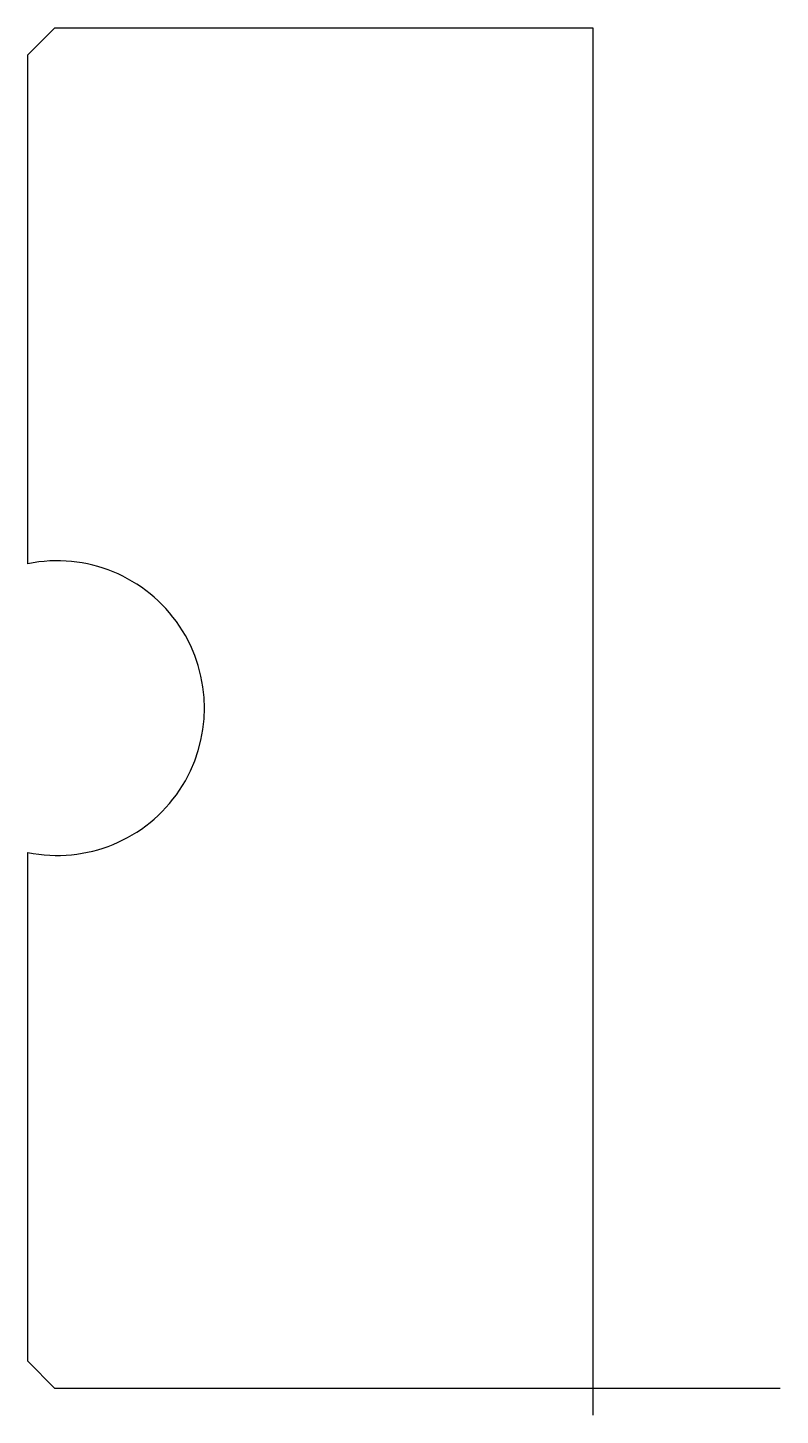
# Model space of a CAD drawing. Header units: metres. Extents: x 444 to 584, y 88 to 347.
import ezdxf

# ---------------------------------------------------------------- set-up
doc = ezdxf.new("R2010")
doc.units = ezdxf.units.M

msp = doc.modelspace()

# ---------------------------------------------------------------- linework, layer by layer
at = {"layer": 'TOOL_0'}
for p, q in [((443.778, 342.023), (448.864, 347.109)), ((448.864, 347.109), (549.278, 347.109)), ((549.278, 347.109), (549.278, 93.109)), ((443.778, 247.053), (443.778, 342.023)), ((443.778, 98.194), (443.778, 193.164)), ((448.864, 93.108), (443.778, 98.194)), ((549.278, 93.108), (448.864, 93.108)), ((549.278, 93.109), (549.278, 88.109)), ((584.278, 93.108), (549.278, 93.108))]:
    msp.add_line(p, q, dxfattribs=at)
msp.add_arc((449.278, 220.108), 27.5, 258.46288, 101.5367, dxfattribs=at)

doc.saveas('drawing.dxf')
